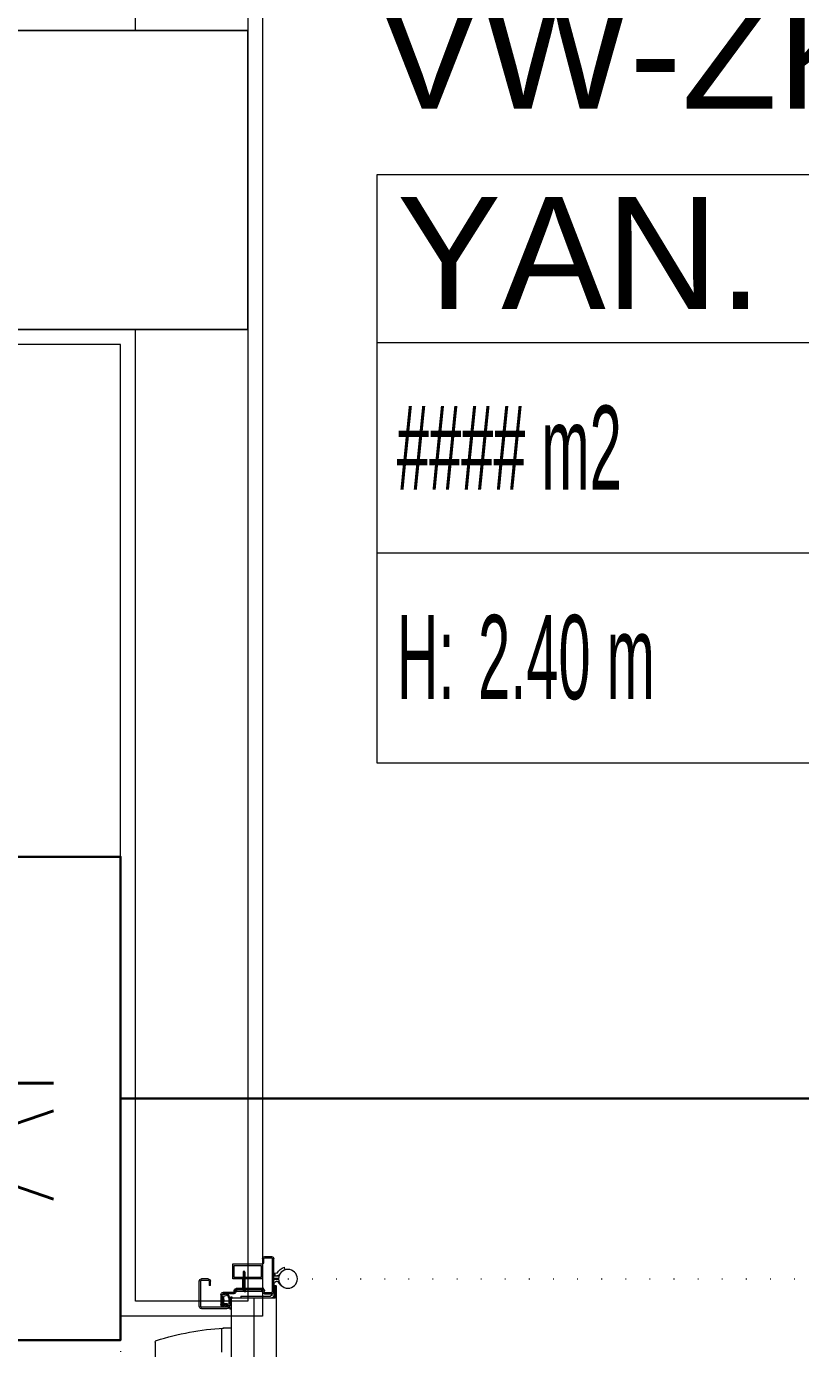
# Model space of a CAD drawing. Extents: x -1073 to 35213, y -1180 to 6950.
# Drawn here: x 3371.2 to 3474.8, y 486.2 to 663 of the extents above; entities that cross this region are included whole.
import ezdxf
from ezdxf.enums import TextEntityAlignment as Align

# ---------------------------------------------------------------- set-up
doc = ezdxf.new("R2010")
doc.units = 0
doc.header["$LTSCALE"] = 25
doc.linetypes.add('DOT2', pattern=[0.125, 0, -0.125])
doc.layers.get('0').update_dxf_attribs({"color": 9, "lineweight": 9})
for name, color, linetype, lineweight in [('00', 9, 'Continuous', 9), ('01', 9, 'Continuous', 9), ('07', 9, 'Continuous', 9), ('14', 9, 'Continuous', 9), ('21_MAHAL', 9, 'Continuous', 9), ('DATA TAVAN', 160, 'Continuous', 30), ('E-ACCESS POINT (KABLOSUZ ERİŞİM İÇİN)', 7, 'Continuous', 30)]:
    doc.layers.add(name, color=color, linetype=linetype, lineweight=lineweight)
doc.styles.add('Arial', font='arial.ttf', dxfattribs={"height": 2.5})
doc.styles.add('E-YAZI', font='txttw.shx')
doc.styles.add('MuuM_TEXT-STANDART', font='ARIALN.TTF')

# ---------------------------------------------------------------- blocks, each defined once
blk = doc.blocks.new('p-yng-01')
at = {"ltscale": 2}
for p, q in [((10.49, 12.39), (12.53, 12.39)), ((8.57, 3.24), (8.57, 2.19)), ((8.82, 3.49), (11.79, 3.49))]:
    blk.add_line(p, q, dxfattribs=at)
at = {"linetype": 'Continuous'}
for p, q in [((2, 5.3), (2, 6.17)), ((2.18, 6.17), (2.18, 5.3)), ((5.68, 6.48), (2.31, 6.48)), ((2.31, 6.3), (5.68, 6.3)), ((5.81, 2.77), (5.81, 6.17)), ((5.99, 2.77), (5.99, 6.17)), ((2.31, 5.17), (2.9, 5.17)), ((2.9, 4.99), (2.31, 4.99)), ((2.9, 4.99), (2.9, 5.17)), ((4.12, 3.59), (5.45, 3.59)), ((3.7, 1.78), (3.67, 1.79)), ((3.82, 1.85), (3.82, 3.29)), ((4, 1.85), (4, 3.29)), ((4.01, 2.75), (4.08, 2.85)), ((4.04, 3.31), (4.18, 3.39)), ((5.45, 3.41), (4.12, 3.41)), ((4.12, 2.8), (4.29, 2.91)), ((4.29, 2.92), (4.36, 3.22)), ((4.65, 2.36), (4.41, 2.2)), ((4.46, 2.12), (4.83, 2.36)), ((4.47, 3.41), (5.1, 3.41)), ((4.59, -3.61), (4.59, 2.09)), ((4.69, 2.19), (52, 2.19)), ((5.33, 2.76), (5.34, 3.2)), ((5.35, 3.4), (5.56, 3.32)), ((5.45, 3.23), (5.45, 3.23)), ((5.55, 3.27), (5.46, 3.27)), ((5.58, 3.24), (5.46, 2.85)), ((5.75, 3.19), (5.63, 2.79)), ((5.77, 2.42), (5.98, 2.25)), ((5.78, 2.53), (6.04, 2.33)), ((1, 0.54), (0.95, 0.49)), ((1, 0.54), (0.95, 0.49)), ((1, 0.44), (0.95, 0.49)), ((1, 0.44), (0.95, 0.49)), ((1.12, 0.58), (1, 0.54)), ((1.12, 0.58), (1, 0.54)), ((1, 0.44), (1.12, 0.4)), ((1, 0.44), (1.12, 0.4)), ((1.11, 0.4), (1.18, 0.4)), ((1.11, 0.4), (1.18, 0.4)), ((3.27, 0.58), (1.12, 0.58)), ((1.12, 0.58), (1.12, 0.4)), ((3.27, 0.58), (1.12, 0.58)), ((1.12, 0.58), (1.12, 0.4)), ((3.16, 0.4), (1.12, 0.4)), ((3.16, 0.4), (1.12, 0.4)), ((1.14, 0.33), (1.33, 0.66)), ((1.14, 0.33), (1.33, 0.66)), ((1.14, 0.33), (1.16, 0.4)), ((1.14, 0.33), (1.16, 0.4)), ((1.15, 0.32), (1.34, 0.65)), ((1.15, 0.32), (1.34, 0.65)), ((1.2, 0.4), (1.27, 0.4)), ((1.2, 0.4), (1.27, 0.4)), ((1.29, 0.58), (1.21, 0.58)), ((1.29, 0.58), (1.21, 0.58)), ((1.23, 0.33), (1.42, 0.66)), ((1.23, 0.33), (1.42, 0.66)), ((1.23, 0.33), (1.25, 0.4)), ((1.23, 0.33), (1.25, 0.4)), ((1.24, 0.32), (1.43, 0.65)), ((1.24, 0.32), (1.43, 0.65)), ((1.29, 0.4), (1.36, 0.4)), ((1.29, 0.4), (1.36, 0.4)), ((1.38, 0.58), (1.3, 0.58)), ((1.38, 0.58), (1.3, 0.58)), ((1.31, 0.58), (1.32, 0.61)), ((1.31, 0.58), (1.32, 0.61)), ((1.32, 0.33), (1.51, 0.66)), ((1.32, 0.33), (1.51, 0.66)), ((1.32, 0.33), (1.34, 0.4)), ((1.32, 0.33), (1.34, 0.4)), ((1.33, 0.32), (1.52, 0.65)), ((1.33, 0.32), (1.52, 0.65)), ((1.38, 0.4), (1.45, 0.4)), ((1.38, 0.4), (1.45, 0.4)), ((1.47, 0.58), (1.39, 0.58)), ((1.47, 0.58), (1.39, 0.58)), ((1.4, 0.58), (1.41, 0.61)), ((1.4, 0.58), (1.41, 0.61)), ((1.41, 0.33), (1.6, 0.66)), ((1.41, 0.33), (1.6, 0.66)), ((1.41, 0.33), (1.6, 0.66)), ((1.41, 0.33), (1.6, 0.66)), ((1.41, 0.33), (1.43, 0.4)), ((1.41, 0.33), (1.43, 0.4)), ((1.41, 0.33), (1.43, 0.4)), ((1.41, 0.33), (1.43, 0.4)), ((1.42, 0.32), (1.61, 0.65)), ((1.42, 0.32), (1.61, 0.65)), ((1.42, 0.32), (1.61, 0.65)), ((1.42, 0.32), (1.61, 0.65)), ((1.47, 0.4), (1.54, 0.4)), ((1.47, 0.4), (1.54, 0.4)), ((1.47, 0.4), (1.54, 0.4)), ((1.47, 0.4), (1.54, 0.4)), ((1.56, 0.58), (1.48, 0.58)), ((1.56, 0.58), (1.48, 0.58)), ((1.49, 0.58), (1.5, 0.61)), ((1.49, 0.58), (1.5, 0.61)), ((1.5, 0.33), (1.69, 0.66)), ((1.5, 0.33), (1.69, 0.66)), ((1.5, 0.33), (1.52, 0.4)), ((1.5, 0.33), (1.52, 0.4)), ((1.51, 0.32), (1.7, 0.65)), ((1.51, 0.32), (1.7, 0.65)), ((1.56, 0.4), (1.63, 0.4)), ((1.56, 0.4), (1.63, 0.4)), ((1.65, 0.58), (1.57, 0.58)), ((1.65, 0.58), (1.57, 0.58)), ((1.58, 0.58), (1.59, 0.61)), ((1.58, 0.58), (1.59, 0.61)), ((1.58, 0.58), (1.59, 0.61)), ((1.58, 0.58), (1.59, 0.61)), ((1.59, 0.33), (1.78, 0.66)), ((1.59, 0.33), (1.78, 0.66)), ((1.59, 0.33), (1.61, 0.4)), ((1.59, 0.33), (1.61, 0.4)), ((1.6, 0.32), (1.79, 0.65)), ((1.6, 0.32), (1.79, 0.65)), ((1.65, 0.4), (1.72, 0.4)), ((1.65, 0.4), (1.72, 0.4)), ((1.74, 0.58), (1.66, 0.58)), ((1.74, 0.58), (1.66, 0.58)), ((1.67, 0.58), (1.68, 0.61)), ((1.67, 0.58), (1.68, 0.61)), ((1.68, 0.33), (1.87, 0.66)), ((1.68, 0.33), (1.87, 0.66)), ((1.68, 0.33), (1.7, 0.4)), ((1.68, 0.33), (1.7, 0.4)), ((1.69, 0.32), (1.88, 0.65)), ((1.69, 0.32), (1.88, 0.65)), ((1.74, 0.4), (1.81, 0.4)), ((1.74, 0.4), (1.81, 0.4)), ((1.83, 0.58), (1.75, 0.58)), ((1.83, 0.58), (1.75, 0.58)), ((1.76, 0.58), (1.77, 0.61)), ((1.76, 0.58), (1.77, 0.61)), ((1.77, 0.33), (1.96, 0.66)), ((1.77, 0.33), (1.96, 0.66)), ((1.77, 0.33), (1.79, 0.4)), ((1.77, 0.33), (1.79, 0.4)), ((1.78, 0.32), (1.97, 0.65)), ((1.78, 0.32), (1.97, 0.65)), ((1.83, 0.4), (1.9, 0.4)), ((1.83, 0.4), (1.9, 0.4)), ((1.92, 0.58), (1.84, 0.58)), ((1.92, 0.58), (1.84, 0.58)), ((1.85, 0.58), (1.86, 0.61)), ((1.85, 0.58), (1.86, 0.61)), ((1.86, 0.33), (2.05, 0.66)), ((1.86, 0.33), (2.05, 0.66)), ((1.86, 0.33), (1.88, 0.4)), ((1.86, 0.33), (1.88, 0.4)), ((1.87, 0.32), (2.06, 0.65)), ((1.87, 0.32), (2.06, 0.65)), ((1.92, 0.4), (1.99, 0.4)), ((1.92, 0.4), (1.99, 0.4)), ((2.01, 0.58), (1.93, 0.58)), ((2.01, 0.58), (1.93, 0.58)), ((1.94, 0.58), (1.95, 0.61)), ((1.94, 0.58), (1.95, 0.61)), ((1.95, 0.33), (2.14, 0.66)), ((1.95, 0.33), (2.14, 0.66)), ((1.95, 0.33), (1.97, 0.4)), ((1.95, 0.33), (1.97, 0.4)), ((1.96, 0.32), (2.15, 0.65)), ((1.96, 0.32), (2.15, 0.65)), ((2, -2), (2, 0.69)), ((2.01, 0.4), (2.08, 0.4)), ((2.01, 0.4), (2.08, 0.4)), ((2.1, 0.58), (2.02, 0.58)), ((2.1, 0.58), (2.02, 0.58)), ((2.03, 0.58), (2.04, 0.61)), ((2.03, 0.58), (2.04, 0.61)), ((2.04, 0.33), (2.23, 0.66)), ((2.04, 0.33), (2.23, 0.66)), ((2.04, 0.33), (2.06, 0.4)), ((2.04, 0.33), (2.06, 0.4)), ((2.05, 0.32), (2.24, 0.65)), ((2.05, 0.32), (2.24, 0.65)), ((2.1, 0.4), (2.17, 0.4)), ((2.1, 0.4), (2.17, 0.4)), ((2.19, 0.58), (2.11, 0.58)), ((2.19, 0.58), (2.11, 0.58)), ((2.12, 0.58), (2.13, 0.61)), ((2.12, 0.58), (2.13, 0.61)), ((2.13, 0.33), (2.32, 0.66)), ((2.13, 0.33), (2.32, 0.66)), ((2.13, 0.33), (2.15, 0.4)), ((2.13, 0.33), (2.15, 0.4)), ((2.14, 0.32), (2.33, 0.65)), ((2.14, 0.32), (2.33, 0.65)), ((2.19, 0.4), (2.26, 0.4)), ((2.19, 0.4), (2.26, 0.4)), ((2.28, 0.58), (2.2, 0.58)), ((2.28, 0.58), (2.2, 0.58)), ((2.21, 0.58), (2.22, 0.61)), ((2.21, 0.58), (2.22, 0.61)), ((2.22, 0.33), (2.41, 0.66)), ((2.22, 0.33), (2.41, 0.66)), ((2.22, 0.33), (2.24, 0.4)), ((2.22, 0.33), (2.24, 0.4)), ((2.23, 0.32), (2.42, 0.65)), ((2.23, 0.32), (2.42, 0.65)), ((2.28, 0.4), (2.35, 0.4)), ((2.28, 0.4), (2.35, 0.4)), ((2.37, 0.58), (2.29, 0.58)), ((2.37, 0.58), (2.29, 0.58)), ((2.3, 0.58), (2.31, 0.61)), ((2.3, 0.58), (2.31, 0.61)), ((2.31, 0.33), (2.5, 0.66)), ((2.31, 0.33), (2.5, 0.66)), ((2.31, 0.33), (2.33, 0.4)), ((2.31, 0.33), (2.33, 0.4)), ((2.32, 0.32), (2.51, 0.65)), ((2.32, 0.32), (2.51, 0.65)), ((2.37, 0.4), (2.44, 0.4)), ((2.37, 0.4), (2.44, 0.4)), ((2.46, 0.58), (2.38, 0.58)), ((2.46, 0.58), (2.38, 0.58)), ((2.39, 0.58), (2.4, 0.61)), ((2.39, 0.58), (2.4, 0.61)), ((2.4, 0.33), (2.59, 0.66)), ((2.4, 0.33), (2.59, 0.66)), ((2.4, 0.33), (2.59, 0.66)), ((2.4, 0.33), (2.59, 0.66)), ((2.4, 0.33), (2.42, 0.4)), ((2.4, 0.33), (2.42, 0.4)), ((2.4, 0.33), (2.42, 0.4)), ((2.4, 0.33), (2.42, 0.4)), ((2.41, 0.32), (2.6, 0.65)), ((2.41, 0.32), (2.6, 0.65)), ((2.41, 0.32), (2.6, 0.65)), ((2.41, 0.32), (2.6, 0.65)), ((2.46, 0.4), (2.53, 0.4)), ((2.46, 0.4), (2.56, 0.4)), ((2.46, 0.4), (2.53, 0.4)), ((2.46, 0.4), (2.56, 0.4)), ((2.55, 0.58), (2.47, 0.58)), ((2.55, 0.58), (2.47, 0.58)), ((2.48, 0.58), (2.49, 0.61)), ((2.48, 0.58), (2.49, 0.61)), ((2.49, 0.33), (2.68, 0.66)), ((2.49, 0.33), (2.68, 0.66)), ((2.49, 0.33), (2.51, 0.4)), ((2.49, 0.33), (2.51, 0.4)), ((2.5, 0.32), (2.69, 0.65)), ((2.5, 0.32), (2.69, 0.65)), ((2.55, 0.4), (2.62, 0.4)), ((2.55, 0.4), (2.62, 0.4)), ((2.64, 0.58), (2.56, 0.58)), ((2.6, 0.58), (2.56, 0.58)), ((2.64, 0.58), (2.56, 0.58)), ((2.6, 0.58), (2.56, 0.58)), ((2.6, 0.4), (2.56, 0.4)), ((2.6, 0.4), (2.56, 0.4)), ((2.57, 0.58), (2.58, 0.61)), ((2.57, 0.58), (2.58, 0.61)), ((2.57, 0.58), (2.58, 0.61)), ((2.57, 0.58), (2.58, 0.61)), ((2.58, 0.33), (2.77, 0.66)), ((2.58, 0.33), (2.77, 0.66)), ((2.58, 0.33), (2.6, 0.4)), ((2.58, 0.33), (2.6, 0.4)), ((2.59, 0.32), (2.78, 0.65)), ((2.59, 0.32), (2.78, 0.65)), ((2.64, 0.4), (2.71, 0.4)), ((2.73, 0.58), (2.65, 0.58)), ((2.66, 0.58), (2.67, 0.61)), ((2.67, 0.33), (2.86, 0.66)), ((2.67, 0.33), (2.69, 0.4)), ((2.68, 0.32), (2.87, 0.65)), ((2.73, 0.4), (2.8, 0.4)), ((2.82, 0.58), (2.74, 0.58)), ((2.75, 0.58), (2.76, 0.61)), ((2.76, 0.33), (2.95, 0.66)), ((2.76, 0.33), (2.78, 0.4)), ((2.77, 0.32), (2.96, 0.65)), ((2.82, 0.4), (2.89, 0.4)), ((2.91, 0.58), (2.83, 0.58)), ((2.84, 0.58), (2.85, 0.61)), ((2.85, 0.33), (3.04, 0.66)), ((2.85, 0.33), (2.87, 0.4)), ((2.86, 0.32), (3.05, 0.65)), ((2.91, 0.4), (2.98, 0.4)), ((3, 0.58), (2.92, 0.58)), ((2.93, 0.58), (2.94, 0.61)), ((2.94, 0.33), (3.13, 0.66)), ((2.94, 0.33), (2.96, 0.4)), ((2.95, 0.32), (3.14, 0.65)), ((3, 0.4), (3.07, 0.4)), ((3.09, 0.58), (3.01, 0.58)), ((3.02, 0.58), (3.03, 0.61)), ((3.03, 0.33), (3.22, 0.66)), ((3.03, 0.33), (3.05, 0.4)), ((3.04, 0.32), (3.23, 0.65)), ((3.09, 0.4), (3.16, 0.4)), ((3.18, 0.58), (3.1, 0.58)), ((3.11, 0.58), (3.12, 0.61)), ((3.12, 0.33), (3.31, 0.66)), ((3.12, 0.33), (3.14, 0.4)), ((3.13, 0.32), (3.32, 0.65)), ((3.18, 0.4), (3.25, 0.4)), ((3.27, 0.58), (3.19, 0.58)), ((3.2, 0.58), (3.21, 0.61)), ((3.21, 0.33), (3.4, 0.66)), ((3.21, 0.33), (3.23, 0.4)), ((3.22, 0.32), (3.41, 0.65)), ((3.27, 0.4), (3.34, 0.4)), ((3.36, 0.58), (3.28, 0.58)), ((3.29, 0.58), (3.3, 0.61)), ((3.3, -1.95), (3.3, 1.56)), ((3.3, 0.33), (3.49, 0.66)), ((3.3, 0.33), (3.32, 0.4)), ((3.31, 0.32), (3.5, 0.65)), ((3.36, 0.4), (3.43, 0.4)), ((3.45, 0.58), (3.37, 0.58)), ((3.38, 0.58), (3.39, 0.61)), ((3.39, 0.33), (3.58, 0.66)), ((3.39, 0.33), (3.41, 0.4)), ((3.4, 0.32), (3.59, 0.65)), ((3.45, 0.4), (3.55, 0.4)), ((3.54, 0.58), (3.46, 0.58)), ((3.47, 0.58), (3.48, 0.61)), ((3.48, -1.98), (3.48, 1.56)), ((3.68, 1.45), (3.48, 1.45)), ((3.59, 0.58), (3.55, 0.58)), ((3.59, 0.4), (3.55, 0.4)), ((3.56, 0.58), (3.57, 0.61)), ((3.59, 1.63), (3.62, 1.62)), ((3.65, 0.74), (3.59, 0.58)), ((3.65, 0.24), (3.59, 0.4)), ((3.68, 0.52), (3.64, 0.52)), ((3.68, 0.46), (3.64, 0.46)), ((3.68, -1.86), (3.68, 1.45)), ((3.68, 0.52), (3.68, 0.73)), ((3.68, 0.46), (3.68, 0.24)), ((4.3, 0.93), (4.59, 0.93)), ((4.3, 0.93), (4.3, -3.06)), ((-0.99, -2.3), (-0.99, -3.2)), ((-0.81, -2.3), (-0.81, -3.2)), ((-0.1, -2.18), (-0.69, -2.18)), ((3.7, -3.32), (-0.69, -3.32)), ((3.7, -3.5), (-0.69, -3.5)), ((-0.1, -2), (-0.1, -2.18)), ((1.59, -3.5), (1.59, -4.06)), ((1.89, -3.5), (1.89, -4.13)), ((3.3, -2.18), (3.3, -1.95)), ((3.3, -1.95), (3.3, -1.98)), ((3.3, -1.95), (3.3, -1.98)), ((3.48, -1.86), (3.68, -1.86)), ((3.59, -2.04), (3.62, -2.03)), ((3.7, -2.19), (3.67, -2.2)), ((3.82, -2.26), (3.82, -3.2)), ((4, -2.26), (4, -3.2)), ((4.1, -3.26), (4, -3.26)), ((0.79, -5.03), (0.44, -4.92)), ((1.23, -3.95), (1.3, -3.6)), ((1.3, -3.6), (1.59, -3.67)), ((1.59, -3.67), (1.49, -4.14)), ((2.84, -4.45), (2.42, -4.08)), ((2.7, -3.56), (2.62, -3.56)), ((4.4, -3.56), (2.7, -3.56)), ((2.9, -3.66), (2.9, -3.76)), ((2.9, -3.66), (4.54, -3.66)), ((52, -3.86), (3, -3.86)), ((4.4, -3.66), (4.4, -3.56))]:
    blk.add_line(p, q, dxfattribs=at)
at = {"linetype": 'DOT2'}
blk.add_line((2, -5.39), (2, -120.81), dxfattribs=at)
blk.add_lwpolyline([(2, 17), (118, 17)], dxfattribs=at)
at = {"linetype": 'Continuous'}
for points in [[(2, -2), (2, 2), (0, 2), (0, -2)], [(1.8, -1.8), (1.8, 1.8), (0.2, 1.8), (0.2, -1.8)]]:
    blk.add_lwpolyline(points, close=True, dxfattribs=at)
at = {"ltscale": 0.29}
blk.add_lwpolyline([(4.69, -0.83), (115.31, -0.84)], dxfattribs=at)
at = {"linetype": 'Continuous'}
blk.add_lwpolyline([(-0.69, -2), (-0.1, -2)], dxfattribs=at)
blk.add_circle((2, -5.39), 1.26, dxfattribs=at)
at = {"ltscale": 2}
for centre, radius, start, end in [((10.49, 12.15), 0.247, 90, 162.3802), ((45.73, 0.95), 37.22, 162.3802, 176.4723), ((8.82, 3.24), 0.247, 90, 180)]:
    blk.add_arc(centre, radius, start, end, dxfattribs=at)
at = {"linetype": 'Continuous'}
for centre, radius, start, end in [((2.31, 6.17), 0.309, 90, 180), ((2.31, 6.17), 0.13, 90, 180), ((5.68, 6.17), 0.309, 0, 90), ((5.68, 6.17), 0.309, 0, 90), ((5.68, 6.17), 0.13, 0, 90), ((5.68, 6.17), 0.13, 0, 90), ((2.31, 5.3), 0.309, 180, 270), ((2.31, 5.3), 0.13, 180, 270), ((4.12, 3.29), 0.299, 90, 180), ((5.45, 3.28), 0.309, 342.8599, 90), ((3.56, 1.56), 0.259, 63.211, 180), ((3.74, 1.85), 0.259, 243.215, 0), ((3.74, 1.85), 0.0798, 243.2115, 0), ((4.12, 3.29), 0.12, 90, 180), ((4.03, 3.12), 0.0312, 100.8786, 243.4258), ((4.1, 2.71), 0.0959, 154.0369, 249.2134), ((4.1, 3.22), 0.157, 239.3013, 259.1148), ((4.13, 2.86), 0.133, 128.8627, 148.8778), ((4.03, 2.92), 0.0132, 148.8705, 187.3774), ((4.04, 2.92), 0.0264, 187.3783, 268.9641), ((4.06, 3.29), 0.0235, 121.8829, 242.3954), ((4.04, 3.23), 0.0871, 263.7597, 337.0285), ((4.05, 2.85), 0.049, 80.765, 103.2427), ((3.68, 2.57), 0.784, 57.2254, 62.3935), ((4.01, 3.04), 0.0905, 294.1976, 348.1638), ((4.06, 2.87), 0.0282, 333.7959, 80.7687), ((4.06, 3.03), 0.0377, 348.1661, 79.1104), ((5.9, 6.49), 4.28, 244.6875, 253.0507), ((4.09, 3.21), 0.0282, 337.0285, 57.2131), ((4.16, 2.77), 0.0479, 134.0198, 235.7455), ((4.92, 4.02), 1.51, 238.7149, 261.6894), ((4.25, 3.27), 0.141, 80.0177, 120.3968), ((4.77, 6.23), 2.87, 260.017, 279.9465), ((4.27, 2.93), 0.0188, 312.4272, 347.199), ((4.39, 3.22), 0.0358, 79.2474, 167.2037), ((4.44, 2.16), 0.0479, 122.6999, 302.6999), ((4.83, 5.51), 2.3, 259.2417, 281.0784), ((4.69, 2.09), 0.0998, 90, 180), ((4.64, 2.37), 0.0192, 302.623, 73.0521), ((5.05, 4.91), 2.41, 261.4527, 275.8288), ((4.85, 2.33), 0.0383, 85.2104, 122.7022), ((5.09, 5.19), 2.83, 265.2016, 282.9973), ((5.29, 3.26), 0.153, 69.1739, 99.9465), ((5.28, 3.2), 0.0575, 359.4411, 101.073), ((5.29, 2.59), 0.0767, 275.8292, 21.9624), ((5.74, 2.77), 0.403, 181.2939, 201.9637), ((5.46, 3.25), 0.0235, 90.7292, 220.5483), ((5.72, 2.77), 0.274, 162.8619, 0), ((5.45, 3.28), 0.13, 342.8582, 90), ((5.32, 3.1), 0.183, 14.7185, 46.0603), ((6.28, 2.82), 0.796, 175.9723, 187.9232), ((5.59, 2.86), 0.108, 139.809, 171.2848), ((5.7, 2.74), 0.216, 188.6789, 284.0284), ((5.12, 3), 0.405, 353.3622, 21.0615), ((5.47, 2.96), 0.0518, 319.8052, 349.7927), ((5.55, 3.3), 0.0223, 269.4232, 71.2563), ((5.72, 2.77), 0.0948, 162.8632, 0), ((5.74, 2.38), 0.0479, 51.8479, 102.9919), ((5.76, 2.51), 0.0288, 52.198, 104.0165), ((6.01, 2.29), 0.0479, 232.201, 52.2001), ((0.94, 0.72), 0.235, 274.361, 322.1025), ((0.94, 0.72), 0.235, 274.361, 322.1025), ((0.94, 0.25), 0.235, 37.8975, 85.639), ((0.94, 0.25), 0.235, 37.8975, 85.639), ((1.15, 0.33), 0.00583, 150.3204, 330.3204), ((1.15, 0.33), 0.00583, 150.3204, 330.3204), ((1.24, 0.33), 0.00583, 150.3204, 330.3204), ((1.24, 0.33), 0.00583, 150.3204, 330.3204), ((1.33, 0.33), 0.00583, 150.3204, 330.3204), ((1.33, 0.33), 0.00583, 150.3204, 330.3204), ((1.34, 0.66), 0.00583, 330.3204, 150.3204), ((1.34, 0.66), 0.00583, 330.3204, 150.3204), ((1.42, 0.33), 0.00583, 150.3204, 330.3204), ((1.42, 0.33), 0.00583, 150.3204, 330.3204), ((1.42, 0.33), 0.00583, 150.3204, 330.3204), ((1.42, 0.33), 0.00583, 150.3204, 330.3204), ((1.43, 0.66), 0.00583, 330.3204, 150.3204), ((1.43, 0.66), 0.00583, 330.3204, 150.3204), ((1.51, 0.33), 0.00583, 150.3204, 330.3204), ((1.51, 0.33), 0.00583, 150.3204, 330.3204), ((1.51, 0.33), 0.00583, 150.3204, 330.3204), ((1.51, 0.33), 0.00583, 150.3204, 330.3204), ((1.52, 0.66), 0.00583, 330.3204, 150.3204), ((1.52, 0.66), 0.00583, 330.3204, 150.3204), ((1.6, 0.33), 0.00583, 150.3204, 330.3204), ((1.6, 0.33), 0.00583, 150.3204, 330.3204), ((1.61, 0.66), 0.00583, 330.3204, 150.3204), ((1.61, 0.66), 0.00583, 330.3204, 150.3204), ((1.61, 0.66), 0.00583, 330.3204, 150.3204), ((1.61, 0.66), 0.00583, 330.3204, 150.3204), ((1.69, 0.33), 0.00583, 150.3204, 330.3204), ((1.69, 0.33), 0.00583, 150.3204, 330.3204), ((1.7, 0.66), 0.00583, 330.3204, 150.3204), ((1.7, 0.66), 0.00583, 330.3204, 150.3204), ((1.78, 0.33), 0.00583, 150.3204, 330.3204), ((1.78, 0.33), 0.00583, 150.3204, 330.3204), ((1.79, 0.66), 0.00583, 330.3204, 150.3204), ((1.79, 0.66), 0.00583, 330.3204, 150.3204), ((1.87, 0.33), 0.00583, 150.3204, 330.3204), ((1.87, 0.33), 0.00583, 150.3204, 330.3204), ((1.88, 0.66), 0.00583, 330.3204, 150.3204), ((1.88, 0.66), 0.00583, 330.3204, 150.3204), ((1.96, 0.33), 0.00583, 150.3204, 330.3204), ((1.96, 0.33), 0.00583, 150.3204, 330.3204), ((1.97, 0.66), 0.00583, 330.3204, 150.3204), ((1.97, 0.66), 0.00583, 330.3204, 150.3204), ((2.05, 0.33), 0.00583, 150.3204, 330.3204), ((2.05, 0.33), 0.00583, 150.3204, 330.3204), ((2.06, 0.66), 0.00583, 330.3204, 150.3204), ((2.06, 0.66), 0.00583, 330.3204, 150.3204), ((2.14, 0.33), 0.00583, 150.3204, 330.3204), ((2.14, 0.33), 0.00583, 150.3204, 330.3204), ((2.15, 0.66), 0.00583, 330.3204, 150.3204), ((2.15, 0.66), 0.00583, 330.3204, 150.3204), ((2.23, 0.33), 0.00583, 150.3204, 330.3204), ((2.23, 0.33), 0.00583, 150.3204, 330.3204), ((2.24, 0.66), 0.00583, 330.3204, 150.3204), ((2.24, 0.66), 0.00583, 330.3204, 150.3204), ((2.32, 0.33), 0.00583, 150.3204, 330.3204), ((2.32, 0.33), 0.00583, 150.3204, 330.3204), ((2.33, 0.66), 0.00583, 330.3204, 150.3204), ((2.33, 0.66), 0.00583, 330.3204, 150.3204), ((2.41, 0.33), 0.00583, 150.3204, 330.3204), ((2.41, 0.33), 0.00583, 150.3204, 330.3204), ((2.41, 0.33), 0.00583, 150.3204, 330.3204), ((2.41, 0.33), 0.00583, 150.3204, 330.3204), ((2.42, 0.66), 0.00583, 330.3204, 150.3204), ((2.42, 0.66), 0.00583, 330.3204, 150.3204), ((2.5, 0.33), 0.00583, 150.3204, 330.3204), ((2.5, 0.33), 0.00583, 150.3204, 330.3204), ((2.51, 0.66), 0.00583, 330.3204, 150.3204), ((2.51, 0.66), 0.00583, 330.3204, 150.3204), ((2.59, 0.33), 0.00583, 150.3204, 330.3204), ((2.59, 0.33), 0.00583, 150.3204, 330.3204), ((2.6, 0.66), 0.00583, 330.3204, 150.3204), ((2.6, 0.66), 0.00583, 330.3204, 150.3204), ((2.6, 0.66), 0.00583, 330.3204, 150.3204), ((2.6, 0.66), 0.00583, 330.3204, 150.3204), ((2.68, 0.33), 0.00583, 150.3204, 330.3204), ((2.69, 0.66), 0.00583, 330.3204, 150.3204), ((2.77, 0.33), 0.00583, 150.3204, 330.3204), ((2.78, 0.66), 0.00583, 330.3204, 150.3204), ((2.86, 0.33), 0.00583, 150.3204, 330.3204), ((2.87, 0.66), 0.00583, 330.3204, 150.3204), ((2.95, 0.33), 0.00583, 150.3204, 330.3204), ((2.96, 0.66), 0.00583, 330.3204, 150.3204), ((3.04, 0.33), 0.00583, 150.3204, 330.3204), ((3.05, 0.66), 0.00583, 330.3204, 150.3204), ((3.13, 0.33), 0.00583, 150.3204, 330.3204), ((3.14, 0.66), 0.00583, 330.3204, 150.3204), ((3.22, 0.33), 0.00583, 150.3204, 330.3204), ((3.23, 0.66), 0.00583, 330.3204, 150.3204), ((3.31, 0.33), 0.00583, 150.3204, 330.3204), ((3.32, 0.66), 0.00583, 330.3204, 150.3204), ((3.4, 0.33), 0.00583, 150.3204, 330.3204), ((3.41, 0.66), 0.00583, 330.3204, 150.3204), ((3.56, 1.56), 0.0798, 63.202, 180), ((3.5, 0.66), 0.00583, 330.3204, 150.3204), ((3.59, 0.66), 0.00583, 330.3204, 150.3204), ((3.64, 0.49), 0.0291, 90, 270), ((3.66, 0.73), 0.015, 0, 150.0864), ((3.66, 0.24), 0.015, 209.9136, 0), ((-0.69, -2.3), 0.299, 90, 180), ((-0.69, -3.2), 0.299, 180, 270), ((-0.69, -2.3), 0.12, 90, 180), ((-0.69, -3.2), 0.12, 180, 270), ((2.62, -3.86), 0.599, 143.1286, 207.6333), ((3.56, -1.97), 0.259, 181.1025, 296.789), ((3.56, -1.97), 0.0798, 183.5852, 296.798), ((3.74, -2.26), 0.259, 0, 116.785), ((3.74, -2.26), 0.0798, 0, 116.7885), ((3.7, -3.2), 0.299, 270, 0), ((3.7, -3.2), 0.12, 270, 0), ((4.1, -3.06), 0.2, 270, 0), ((4.1, -3.06), 0.499, 270, 0), ((2, -5.39), 1.63, 118.3166, 163.1721), ((1.2, -4.07), 0.297, 318.0259, 347.3911), ((1.39, -4.06), 0.2, 292.0474, 0), ((2.62, -3.86), 0.299, 90, 228.3987), ((3, -3.66), 0.0998, 90, 180), ((3, -3.76), 0.0998, 180, 270), ((4.54, -3.61), 0.0499, 270, 0)]:
    blk.add_arc(centre, radius, start, end, dxfattribs=at)
at = {"linetype": 'DOT2'}
blk.add_arc((2, -5.39), 115.41, 269.9997, 0.8132, dxfattribs=at)
blk = doc.blocks.new('0_roomno2')
blk.add_lwpolyline([(19.375, -10.5), (0, -10.5), (0, 0), (19.375, 0)], close=True)
for points in [[(0, -3), (19.375, -3)], [(0, -6.75), (8.125, -6.75)]]:
    blk.add_lwpolyline(points)
at = {"style": 'MuuM_TEXT-STANDART', "width": 0.6}
blk.add_text('H:', height=1.5, dxfattribs=at).set_placement((0.35, -8.608), align=Align.MIDDLE_LEFT)
at = {"style": 'Arial'}
blk.add_attdef('ODANO', (0, 1.17), '', height=2, dxfattribs=at)
blk.add_attdef('MEKANADI', text='', height=2, dxfattribs=at).set_placement((0.35, -3), align=Align.BOTTOM_LEFT)
at = {"style": 'MuuM_TEXT-STANDART', "width": 0.6}
for tag, p in [('YER01', (10, -4.5)), ('TAVAN01', (13.75, -4.5)), ('DUVAR01', (17.5, -4.5)), ('YER02', (10, -6.75)), ('TAVAN02', (13.75, -6.75)), ('DUVAR02', (17.5, -6.75)), ('YER03', (10, -9)), ('TAVAN03', (13.75, -9)), ('DUVAR03', (17.5, -9))]:
    blk.add_attdef(tag, text='', height=1.5, dxfattribs=at).set_placement(p, align=Align.MIDDLE_CENTER)
for tag, p in [('M2', (0.35, -4.875)), ('TEMIZTAVANYUKSEKLIGI', (1.8, -8.608))]:
    blk.add_attdef(tag, text='', height=1.5, dxfattribs=at).set_placement(p, align=Align.MIDDLE_LEFT)
blk = doc.blocks.new('*U605')
at = {"layer": 'E-ACCESS POINT (KABLOSUZ ERİŞİM İÇİN)', "color": 4}
blk.add_lwpolyline([(-2.395, 3.237), (2.395, 3.237), (2.395, 0.647), (-2.395, 0.647)], close=True, dxfattribs=at)
at = {"layer": 'E-ACCESS POINT (KABLOSUZ ERİŞİM İÇİN)', "color": 3}
for centre in [(0, 1.555), (0, 0.549)]:
    blk.add_arc(centre, 3.988, 57.1828, 122.8172, dxfattribs=at)
at = {"layer": 'E-ACCESS POINT (KABLOSUZ ERİŞİM İÇİN)', "color": 3, "style": 'E-YAZI'}
blk.add_text('AP', height=1.28, dxfattribs=at).set_placement((-1.054, 1.311))

msp = doc.modelspace()

# ---------------------------------------------------------------- linework, layer by layer
at = {"layer": '00'}
msp.add_lwpolyline([(2800.84, 662.5), (2800.84, 757.5), (3395.84, 757.5), (3470.84, 757.5), (3470.84, 742.5), (3400.84, 742.5), (3400.84, 662.5), (3400.84, 492.5), (3385.84, 492.5), (3385.84, 622.5), (3400.84, 622.5), (3400.84, 662.5), (3385.84, 662.5), (3385.84, 742.5), (2940.84, 742.5), (2940.84, 742.5), (2815.84, 742.5), (2815.84, 662.5), (2800.84, 662.5)], dxfattribs=at)
at = {"layer": '01'}
for points in [[(3400.84, 312.5), (2800.84, 312.5), (2800.84, 662.5), (3400.84, 662.5), (3400.84, 622.5), (2850.84, 622.5), (2850.84, 352.5), (3400.84, 352.5)], [(3400.84, 662.5), (2800.84, 662.5), (2800.84, 312.5), (3400.84, 312.5), (3400.84, 352.5), (2850.84, 352.5), (2850.84, 622.5), (3400.84, 622.5)]]:
    msp.add_lwpolyline(points, close=True, dxfattribs=at)
at = {"layer": '14'}
msp.add_lwpolyline([(2800.84, 759.5), (2800.84, 759.5), (3472.84, 759.5), (3472.84, 740.5), (3402.84, 740.5), (3402.84, 490.5), (3383.84, 490.5), (3383.84, 620.5), (3383.84, 620.5), (3383.84, 620.5), (2852.84, 620.5), (2852.84, 354.5), (3383.84, 354.5), (3383.84, 354.5), (3383.84, 354.5), (3383.84, 384.5), (3402.84, 384.5), (3402.84, 334.5), (3472.84, 334.5), (3472.84, 316.5)], dxfattribs=at)
at = {"layer": 'DATA TAVAN'}
msp.add_line((3383.84, 519.63), (3529.29, 519.63), dxfattribs=at)

# ---------------------------------------------------------------- block references
at = {"layer": '07', "xscale": -1}
msp.add_blockref('p-yng-01', (3585.84, 742.5), dxfattribs=at)
at = {"layer": '07', "xscale": -1, "rotation": 90}
msp.add_blockref('p-yng-01', (3400.84, 497.5), dxfattribs=at)
at = {"layer": '21_MAHAL'}
ref = msp.add_blockref('0_roomno2', (3418.17, 643.23), dxfattribs=dict(at, xscale=7.5, yscale=7.5, zscale=7.5))
ref.add_attrib('ODANO', 'VW-ZK-03', (3418.17, 652.01), dxfattribs={"layer": '0', "height": 15, "style": 'Arial'})
ref.add_attrib('MEKANADI', 'YAN. GÜV. H.', dxfattribs={"layer": '0', "height": 15, "style": 'Arial'}).set_placement((3420.8, 620.73), align=Align.BOTTOM_LEFT)
ref.add_attrib('M2', '#### m2', dxfattribs={"layer": '0', "height": 11.25, "style": 'MuuM_TEXT-STANDART', "width": 0.6}).set_placement((3420.8, 606.67), align=Align.MIDDLE_LEFT)
ref.add_attrib('TEMIZTAVANYUKSEKLIGI', '2.40 m', dxfattribs={"layer": '0', "height": 11.25, "style": 'MuuM_TEXT-STANDART', "width": 0.6}).set_placement((3431.67, 578.67), align=Align.MIDDLE_LEFT)
at = {"layer": 'E-ACCESS POINT (KABLOSUZ ERİŞİM İÇİN)', "xscale": 13.5, "yscale": 13.5, "zscale": 13.5, "rotation": 89.99999999999999}
msp.add_blockref('*U605', (3392.58, 519.63), dxfattribs=at)

doc.saveas('drawing.dxf')
